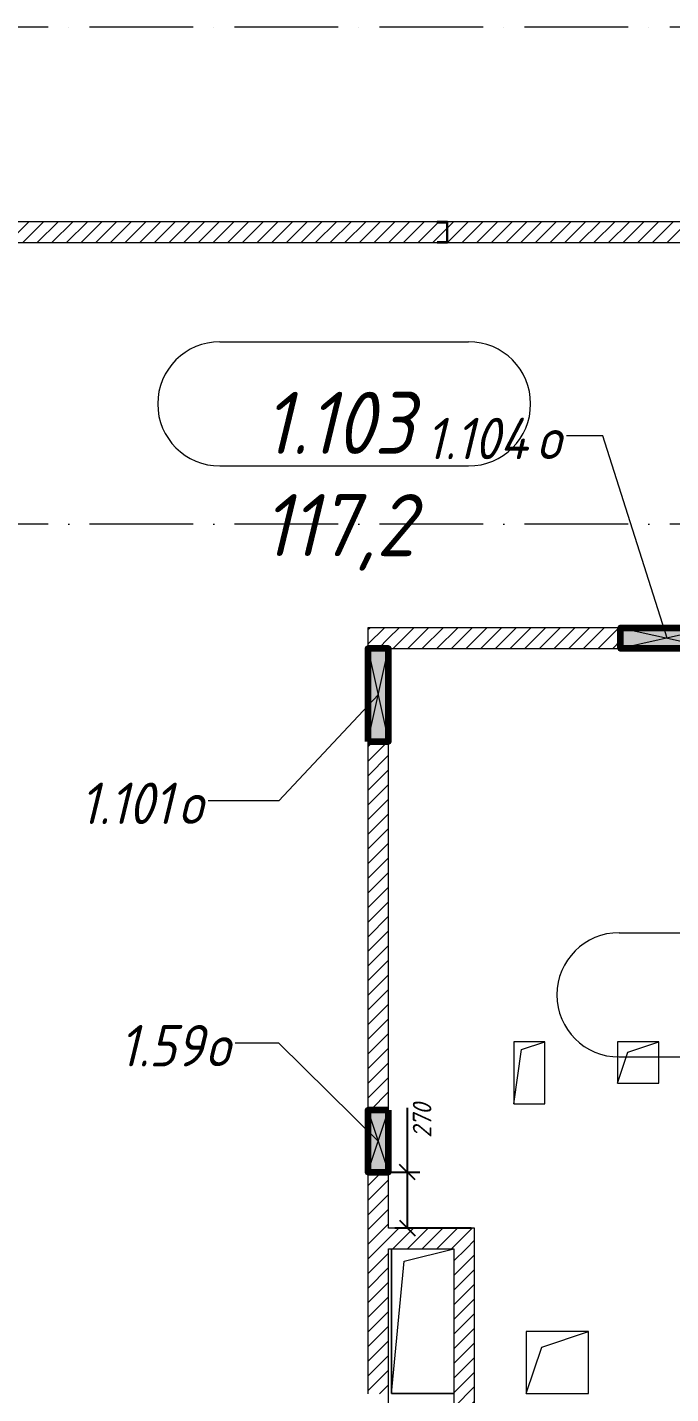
# Model space of a CAD drawing. Header units: millimetres. Extents: x -356862 to 418287, y 0 to 839748.
# Drawn here: x -92844 to -89738, y 522397 to 528997 of the extents above; entities that cross this region are included whole.
import ezdxf

# ---------------------------------------------------------------- set-up
doc = ezdxf.new("R2010")
doc.units = ezdxf.units.MM
doc.linetypes.add('50_200_ШТРИХ_1Т_ш5_п1_п1_', pattern=[700, 500, -100, 0, -100])
for name, color, linetype, lineweight in [('9.7) Заделка 956 шт', 6, 'Continuous', 158), ('A-____-____-DIMS', 7, 'Continuous', 9), ('A-DETL-GENF-OTLN', 7, 'Continuous', 9), ('A-FLOR-____-OTLN', 7, 'Continuous', 9), ('A-GENM-____-MCUT', 7, 'Continuous', 25), ('A-GENM-____-OTLN', 7, 'Continuous', 9), ('A-GENM-____-OTLN-1', 7, 'Continuous', 25), ('A-GLAZ-____-IDEN', 7, 'Continuous', 9), ('A-GLAZ-____-OTLN', 7, 'Continuous', 9), ('A-WALL-____-PATT-1', 7, 'Continuous', 9), ('A-WALL-FNSH-MCUT-1', 7, 'Continuous', 9), ('S-GRID-____-OTLN-1', 7, '50_200_ШТРИХ_1Т_ш5_п1_п1_', 9)]:
    doc.layers.add(name, color=color, linetype=linetype, lineweight=lineweight)
doc.layers.add('A-AREA-IDEN-1', color=7, linetype='Continuous', lineweight=9, true_color=0x000000)
doc.styles.add('ISOCPEUR_I', font='isocpeui.ttf', dxfattribs={"width": 0.9, "height": 2.5})
doc.styles.add('ISOCPEUR_I_11', font='isocpeui.ttf', dxfattribs={"width": 0.9, "height": 200})
doc.styles.add('ISOCPEUR_I_7', font='isocpeui.ttf', dxfattribs={"width": 0.9, "height": 90})
doc.dimstyles.new('ISO-1_8_0_9К_СРЕДНИЙ_Кладочные_1', dxfattribs={"dimscale": 304.8, "dimtxt": 89.638306, "dimasz": 0.246063, "dimexe": 0.19685, "dimexo": 0, "dimgap": 0, "dimtad": 1, "dimdec": 3, "dimrnd": 0.001, "dimdsep": 46, "dimtxsty": 'ISOCPEUR_I_7', "dimblk1": 'OBLIQUE', "dimblk2": 'OBLIQUE', "dimsah": 1, "dimcen": 0.09, "dimdle": 0.19685, "dimazin": 0, "dimtfac": 1, "dimtdec": 4, "dimtix": 1, "dimtmove": 0, "dimatfit": 3, "dimfxl": 1, "dimtvp": 1, "dimtolj": 1, "dimtzin": 0, "dimarcsym": 2})
pattern_1 = [(45, (-176515.067, 459015.94), (-35.35534, 35.35534), [])]

# ---------------------------------------------------------------- blocks, each defined once
blk = doc.blocks.new('154_Фахверк_СКБ_Швеллер - Тип_100_4010-27789772-АР1_План отверстий 1 этажа в осях 1-64_Ю-ЯЯ')
at = {"layer": 'A-GENM-____-MCUT'}
for p, q in [((175, 50), (125, 50)), ((125, 50), (125, -50)), ((128, 47), (175, 47)), ((128, -47), (128, 47)), ((175, 47), (175, 50)), ((125, -50), (175, -50)), ((175, -47), (128, -47)), ((175, -50), (175, -47))]:
    blk.add_line(p, q, dxfattribs=at)
blk = doc.blocks.new('AR_Отверстие прямоугольное _в плите_ - AR_Отверстие прямоугольное _в плите_-30459630-АР1_План отверстий 1 этажа в осях 1-64_Ю-ЯЯ')
at = {"layer": 'A-GENM-____-OTLN'}
for p, q in [((75, 150), (-75, 150)), ((-75, 150), (-75, -150)), ((-37.5, 112.5), (75, 150)), ((75, -150), (75, 150)), ((-75, -150), (-37.5, 112.5)), ((-75, -150), (75, -150))]:
    blk.add_line(p, q, dxfattribs=at)
blk = doc.blocks.new('AR_Отверстие прямоугольное _в плите_ - AR_Отверстие прямоугольное _в плите_-30459597-АР1_План отверстий 1 этажа в осях 1-64_Ю-ЯЯ')
at = {"layer": 'A-GENM-____-OTLN'}
for p, q in [((100, 100), (-100, 100)), ((-100, 100), (-100, -100)), ((-50, 50), (100, 100)), ((100, -100), (100, 100)), ((-100, -100), (-50, 50)), ((-100, -100), (100, -100))]:
    blk.add_line(p, q, dxfattribs=at)
blk = doc.blocks.new('AR_Отверстие прямоугольное _в плите_ - AR_Отверстие прямоугольное _в плите_-30459803-АР1_План отверстий 1 этажа в осях 1-64_Ю-ЯЯ')
at = {"layer": 'A-GENM-____-OTLN'}
for p, q in [((-150, 350), (-150, -350)), ((-90, 290), (150, 350)), ((-150, -350), (-90, 290)), ((-150, -350), (150, -350))]:
    blk.add_line(p, q, dxfattribs=at)
blk = doc.blocks.new('AR_Отверстие прямоугольное _в плите_ - AR_Отверстие прямоугольное _в плите_-30459689-АР1_План отверстий 1 этажа в осях 1-64_Ю-ЯЯ')
at = {"layer": 'A-GENM-____-OTLN'}
for p, q in [((150, 150), (-150, 150)), ((-150, 150), (-150, -150)), ((-75, 75), (150, 150)), ((150, -150), (150, 150)), ((-150, -150), (-75, 75)), ((-150, -150), (150, -150))]:
    blk.add_line(p, q, dxfattribs=at)
blk = doc.blocks.new('AR_Отверстие прямоугольное _в стене__БезПР - AR_Отверстие прямоугольное _в стене__БезПР-36428433-АР1_План отверстий 1 этажа в осях 1-64_Ю-ЯЯ')
at = {"layer": 'A-GLAZ-____-OTLN'}
blk.add_hatch(color=256, dxfattribs=at).paths.add_polyline_path([(225, -50), (225, 50), (-225, 50), (-225, -50)], flags=0)
at = {"layer": 'A-DETL-GENF-OTLN'}
for p, q in [((-225, -50), (-225, 50)), ((-225, 50), (225, 50)), ((225, 50), (-225, -50)), ((-225, 50), (225, -50)), ((225, 50), (-225, 50)), ((-225, 50), (-225, -50)), ((225, 50), (225, -50)), ((225, -50), (225, 50)), ((225, -50), (-225, -50)), ((-225, -50), (225, -50))]:
    blk.add_line(p, q, dxfattribs=at)
at = {"layer": 'A-GLAZ-____-OTLN'}
blk.add_line((225, 50), (-225, 50), dxfattribs=at)
blk = doc.blocks.new('AR_Отверстие прямоугольное _в стене__БезПР - AR_Отверстие прямоугольное _в стене__БезПР-36428569-АР1_План отверстий 1 этажа в осях 1-64_Ю-ЯЯ')
at = {"layer": 'A-GLAZ-____-OTLN'}
blk.add_hatch(color=256, dxfattribs=at).paths.add_polyline_path([(-225, -50), (225, -50), (225, 50), (-225, 50)], flags=0)
at = {"layer": 'A-DETL-GENF-OTLN'}
for p, q in [((-225, -50), (-225, 50)), ((-225, 50), (225, 50)), ((225, 50), (-225, -50)), ((-225, 50), (225, -50)), ((225, 50), (-225, 50)), ((-225, 50), (-225, -50)), ((225, 50), (225, -50)), ((225, -50), (225, 50)), ((225, -50), (-225, -50)), ((-225, -50), (225, -50))]:
    blk.add_line(p, q, dxfattribs=at)
at = {"layer": 'A-GLAZ-____-OTLN'}
blk.add_line((225, 50), (-225, 50), dxfattribs=at)
blk = doc.blocks.new('AR_Отверстие прямоугольное _в стене__БезПР - AR_Отверстие прямоугольное _в стене__БезПР-36427571-АР1_План отверстий 1 этажа в осях 1-64_Ю-ЯЯ')
at = {"layer": 'A-GLAZ-____-OTLN'}
blk.add_hatch(color=256, dxfattribs=at).paths.add_polyline_path([(150, -50), (150, 50), (-150, 50), (-150, -50)], flags=0)
at = {"layer": 'A-DETL-GENF-OTLN'}
for p, q in [((-150, -50), (-150, 50)), ((-150, 50), (150, 50)), ((150, 50), (-150, -50)), ((-150, 50), (150, -50)), ((150, 50), (-150, 50)), ((-150, 50), (-150, -50)), ((150, 50), (150, -50)), ((150, -50), (150, 50)), ((150, -50), (-150, -50)), ((-150, -50), (150, -50))]:
    blk.add_line(p, q, dxfattribs=at)
at = {"layer": 'A-GLAZ-____-OTLN'}
blk.add_line((150, 50), (-150, 50), dxfattribs=at)
blk = doc.blocks.new('_Oblique')
at = {"color": 0, "linetype": 'ByBlock', "lineweight": -2}
blk.add_line((-0.5, -0.5), (0.5, 0.5), dxfattribs=at)
blk = doc.blocks.new('*D13647')
at = {"layer": 'A-____-____-DIMS', "color": 0, "lineweight": -2, "transparency": 16777216}
for p, q in [((-91009.1, 523467), (-91009.1, 523777.4)), ((-91009.1, 523197), (-91009.1, 523527)), ((-91100.1, 523467), (-90949.1, 523467)), ((-90701.9, 523197), (-91069.1, 523197))]:
    blk.add_line(p, q, dxfattribs=at)
at = {"layer": 'Defpoints', "color": 0, "transparency": 16777216}
for p in [(-91100.1, 523467), (-91009.1, 523197), (-90701.9, 523197)]:
    blk.add_point(p, dxfattribs=at)
at = {"layer": 'A-____-____-DIMS', "color": 0, "lineweight": -2, "transparency": 16777216, "xscale": 75, "yscale": 75, "zscale": 75}
for p, rotation in [((-91009.1, 523467), 90), ((-91009.1, 523197), 270)]:
    blk.add_blockref('_Oblique', p, dxfattribs=dict(at, rotation=rotation))
at = {"layer": 'A-____-____-DIMS', "color": 0, "transparency": 16777216, "insert": (-90983.1, 523632.6), "char_height": 90, "width": 409.578, "attachment_point": 1, "rotation": 90, "line_spacing_factor": 1.149209, "style": 'ISOCPEUR_I_7'}
blk.add_mtext('\\A1;270', dxfattribs=at)
blk = doc.blocks.new('AAR_СКБ_Марка_помещения_1_5 ммп - Номер _ Площадь-27962135-АИ_План этажа_Стены_1')
at = {"layer": 'A-AREA-IDEN-1'}
for p, q in [((-2.987, 3), (3.013, 3)), ((-2.987, 0), (3.013, 0))]:
    blk.add_line(p, q, dxfattribs=at)
for centre, start, end in [((-2.987, 1.5), 90, 270), ((3.013, 1.5), 270, 90)]:
    blk.add_arc(centre, 1.5, start, end, dxfattribs=at)

msp = doc.modelspace()

# ---------------------------------------------------------------- hatches: boundary and pattern name
at = {"layer": 'A-WALL-____-PATT-1'}
h = msp.add_hatch(dxfattribs=at)
h.set_pattern_fill('FP_5', color=256, style=0, pattern_type=2)
h.set_pattern_definition(pattern_1)
h.paths.add_polyline_path([(-85165.0675, 527956.983), (-85165.0675, 528056.983), (-90815.0675, 528056.983), (-90815.0675, 527956.983), (-88155.4428, 527956.983)], flags=0)
h.paths.add_polyline_path([(-90865.0675, 527956.983), (-90865.0675, 527959.983), (-90818.0675, 527959.983), (-90818.0675, 528053.983), (-90865.0675, 528053.983), (-90865.0675, 528056.983), (-93715.0675, 528056.983), (-93715.0675, 527956.983), (-91690.4442, 527956.983)], flags=0)
h = msp.add_hatch(dxfattribs=at)
h.set_pattern_fill('FP_5', color=256, style=0, pattern_type=2)
h.set_pattern_definition(pattern_1)
h.paths.add_polyline_path([(-91200.0675, 522396.6355), (-91100.0675, 522396.6355), (-91100.0675, 523466.983), (-91200.0675, 523466.983), (-91200.0675, 522697.7393)], flags=0)
h.paths.add_polyline_path([(-91119.7226, 523766.983), (-91100.0675, 523766.983), (-91100.0675, 525546.983), (-91200.0675, 525546.983), (-91200.0675, 523766.983)], flags=0)
h.paths.add_polyline_path([(-91196.6192, 525996.983), (-91100.0675, 525996.983), (-91100.0675, 526096.983), (-91200.0675, 526096.983), (-91200.0675, 525996.983)], flags=0)
h = msp.add_hatch(dxfattribs=at)
h.set_pattern_fill('FP_5', color=256, style=0, pattern_type=2)
h.set_pattern_definition(pattern_1)
h.paths.add_polyline_path([(-89315.0675, 525996.983), (-89315.0675, 525999.983), (-89268.0675, 525999.983), (-89268.0675, 526093.983), (-89315.0675, 526094.2582), (-89315.0675, 526096.983), (-89530.0675, 526096.983), (-89530.0675, 525996.983)], flags=0)
h.paths.add_polyline_path([(-87965.0675, 525996.983), (-87965.0675, 526096.983), (-88115.0675, 526096.983), (-88115.0675, 526093.983), (-88162.0675, 526093.983), (-88162.0675, 525999.983), (-88115.0675, 525999.983), (-88115.0675, 525996.983)], flags=0)
h.paths.add_polyline_path([(-89980.0675, 525996.983), (-89980.0675, 526096.983), (-91100.0675, 526096.983), (-91100.0675, 525996.983)], flags=0)
h = msp.add_hatch(dxfattribs=at)
h.set_pattern_fill('FP_5', color=256, style=0, pattern_type=2)
h.set_pattern_definition(pattern_1)
h.paths.add_polyline_path([(-90785.0675, 523096.983), (-90685.0675, 523096.983), (-90685.0675, 523196.983), (-91100.0675, 523196.983), (-91100.0675, 523096.983)], flags=0)
h = msp.add_hatch(dxfattribs=at)
h.set_pattern_fill('FP_5', color=256, style=0, pattern_type=2)
h.set_pattern_definition(pattern_1)
h.paths.add_polyline_path([(-90685.0675, 520796.983), (-90685.0675, 523096.983), (-90785.0675, 523096.983), (-90785.0675, 520796.983)], flags=0)

# ---------------------------------------------------------------- linework, layer by layer
at = {"layer": '9.7) Заделка 956 шт'}
for points in [[(-89530.0675, 525996.983), (-89980.0675, 525996.983), (-89980.0675, 526096.983), (-89530.0675, 526096.983)], [(-91200.0675, 525546.983), (-91100.0675, 525546.983), (-91100.0675, 525996.983), (-91200.0675, 525996.983)], [(-91100.0675, 523766.983), (-91200.0675, 523766.983), (-91200.0675, 523466.983), (-91100.0675, 523466.983)]]:
    msp.add_lwpolyline(points, close=True, dxfattribs=at)
at = {"layer": 'A-FLOR-____-OTLN'}
for p, q in [((-91085.0675, 522396.983), (-91085.0675, 523096.983)), ((-90785.0675, 522396.983), (-91085.0675, 522396.983))]:
    msp.add_line(p, q, dxfattribs=at)
at = {"layer": 'A-GLAZ-____-IDEN'}
for p, q in [((-90065.4777, 527023.1722), (-90241.1493, 527023.1722)), ((-89755.0675, 526046.983), (-90065.4777, 527023.1722)), ((-91150.0675, 525771.983), (-91630.4048, 525260.8202)), ((-91630.4048, 525260.8202), (-91970.8286, 525260.8202)), ((-91630.4048, 524090.2119), (-91839.9361, 524090.2119)), ((-91150.0675, 523616.983), (-91630.4048, 524090.2119))]:
    msp.add_line(p, q, dxfattribs=at)
at = {"layer": 'A-WALL-FNSH-MCUT-1'}
for p, q in [((-90865.0675, 528056.983), (-93615.0675, 528056.983)), ((-87965.0675, 528056.983), (-90815.0675, 528056.983)), ((-93715.0675, 527956.983), (-90865.0675, 527956.983)), ((-90815.0675, 527956.983), (-85065.0675, 527956.983)), ((-89980.0675, 526096.983), (-91200.0675, 526096.983)), ((-91200.0675, 526096.983), (-91200.0675, 525996.983)), ((-91100.0675, 525996.983), (-89980.0675, 525996.983)), ((-91200.0675, 525546.983), (-91200.0675, 523766.983)), ((-91100.0675, 523766.983), (-91100.0675, 525546.983)), ((-91200.0675, 523466.983), (-91200.0675, 522396.6355)), ((-91100.0675, 523196.983), (-91100.0675, 523466.983)), ((-90685.0675, 523196.983), (-91100.0675, 523196.983)), ((-90685.0675, 520796.983), (-90685.0675, 523196.983)), ((-91100.0675, 520796.983), (-91100.0675, 523096.983)), ((-91100.0675, 523096.983), (-90785.0675, 523096.983)), ((-90785.0675, 523096.983), (-90785.0675, 520796.983))]:
    msp.add_line(p, q, dxfattribs=at)
at = {"layer": 'S-GRID-____-OTLN-1'}
for p, q in [((-72440.6609, 528996.983), (-127273.0498, 528996.983)), ((-72440.6609, 526596.983), (-181183.8377, 526596.983))]:
    msp.add_line(p, q, dxfattribs=at)

# ---------------------------------------------------------------- block references
at = {"layer": 'A-AREA-IDEN-1', "xscale": 199.9999999999999, "yscale": 199.9999999999999, "zscale": 199.9999999999999}
for p in [(-91316.8754, 526878.0475), (-89390.2015, 524023.3862)]:
    msp.add_blockref('AAR_СКБ_Марка_помещения_1_5 ммп - Номер _ Площадь-27962135-АИ_План этажа_Стены_1', p, dxfattribs=at)
at = {"layer": 'A-GENM-____-OTLN'}
for name, p in [('AR_Отверстие прямоугольное _в плите_ - AR_Отверстие прямоугольное _в плите_-30459630-АР1_План отверстий 1 этажа в осях 1-64_Ю-ЯЯ', (-90420.0675, 523946.983)), ('AR_Отверстие прямоугольное _в плите_ - AR_Отверстие прямоугольное _в плите_-30459597-АР1_План отверстий 1 этажа в осях 1-64_Ю-ЯЯ', (-89895.0675, 523996.983)), ('AR_Отверстие прямоугольное _в плите_ - AR_Отверстие прямоугольное _в плите_-30459803-АР1_План отверстий 1 этажа в осях 1-64_Ю-ЯЯ', (-90935.0675, 522746.983)), ('AR_Отверстие прямоугольное _в плите_ - AR_Отверстие прямоугольное _в плите_-30459689-АР1_План отверстий 1 этажа в осях 1-64_Ю-ЯЯ', (-90285.0675, 522546.983))]:
    msp.add_blockref(name, p, dxfattribs=at)
at = {"layer": 'A-GENM-____-OTLN-1', "rotation": 180}
msp.add_blockref('154_Фахверк_СКБ_Швеллер - Тип_100_4010-27789772-АР1_План отверстий 1 этажа в осях 1-64_Ю-ЯЯ', (-90690.0675, 528006.983), dxfattribs=at)
at = {"layer": 'A-GLAZ-____-OTLN'}
msp.add_blockref('AR_Отверстие прямоугольное _в стене__БезПР - AR_Отверстие прямоугольное _в стене__БезПР-36428433-АР1_План отверстий 1 этажа в осях 1-64_Ю-ЯЯ', (-89755.0675, 526046.983), dxfattribs=at)
at = {"layer": 'A-GLAZ-____-OTLN', "rotation": 89.99999999999984}
for name, p in [('AR_Отверстие прямоугольное _в стене__БезПР - AR_Отверстие прямоугольное _в стене__БезПР-36428569-АР1_План отверстий 1 этажа в осях 1-64_Ю-ЯЯ', (-91150.0675, 525771.983)), ('AR_Отверстие прямоугольное _в стене__БезПР - AR_Отверстие прямоугольное _в стене__БезПР-36427571-АР1_План отверстий 1 этажа в осях 1-64_Ю-ЯЯ', (-91150.0675, 523616.983))]:
    msp.add_blockref(name, p, dxfattribs=at)

# ---------------------------------------------------------------- texts
at = {"layer": 'A-AREA-IDEN-1', "char_height": 300, "attachment_point": 8, "line_spacing_factor": 1.139951, "style": 'ISOCPEUR_I'}
for s, insert, width in [('\\pxqc,t8.46667,16.93333,25.4,33.86667,42.33333,50.8,59.26667,67.73333,76.2,84.66667,93.13333,101.6,110.06667,118.53333,127,135.46667,143.93333,152.4,160.86667,169.33333,177.8,186.26667,194.73333,203.2,211.66667,220.13333,228.6,237.06667,245.53333,254,262.46667,270.93333;{1.103}', (-91342.3045, 526936.3773), 846), ('\\pxqc,t8.46667,16.93333,25.4,33.86667,42.33333,50.8,59.26667,67.73333,76.2,84.66667,93.13333,101.6,110.06667,118.53333,127,135.46667,143.93333,152.4,160.86667,169.33333,177.8,186.26667,194.73333,203.2,211.66667,220.13333,228.6,237.06667,245.53333,254,262.46667,270.93333;{117,2}', (-91342.3045, 526372.4294), 860)]:
    msp.add_mtext(s, dxfattribs=dict(at, insert=insert, width=width))
at = {"layer": 'A-GLAZ-____-IDEN', "char_height": 200, "attachment_point": 1, "style": 'ISOCPEUR_I_11'}
for s, insert, width in [('1.104', (-90920.3068, 527110.7868), 649.366875), ('\\fISOCPEUR|b0|i1|c204|p34|;\\W.9;о', (-90384.5256, 527110.7868), 158.734125), ('1.101', (-92589.6791, 525348.4348), 577.215), ('\\fISOCPEUR|b0|i1|c204|p34|;\\W.9;о', (-92113.4291, 525348.4348), 158.734125), ('1.59', (-92399.3878, 524177.8265), 505.063125), ('\\fISOCPEUR|b0|i1|c204|p34|;\\W.9;о', (-91982.669, 524177.8265), 158.734125)]:
    msp.add_mtext(s, dxfattribs=dict(at, insert=insert, width=width))

# ---------------------------------------------------------------- dimensions: what is measured, and where the dimension line sits
at = {"layer": 'A-____-____-DIMS'}
dim = msp.add_linear_dim(base=(-91009.1329, 523196.983), p1=(-91100.0675, 523466.983), p2=(-90701.8731, 523196.983), angle=90, dimstyle='ISO-1_8_0_9К_СРЕДНИЙ_Кладочные_1', override={"dimpost": '<>', "dimfxl": 481.101634}, dxfattribs=at)
dim.commit()
dim.dimension.update_dxf_attribs({"geometry": '*D13647', "text_midpoint": (-90923.1011, 523777.3587), "dimtype": 160, "text_rotation": 90})

doc.saveas('drawing.dxf')
